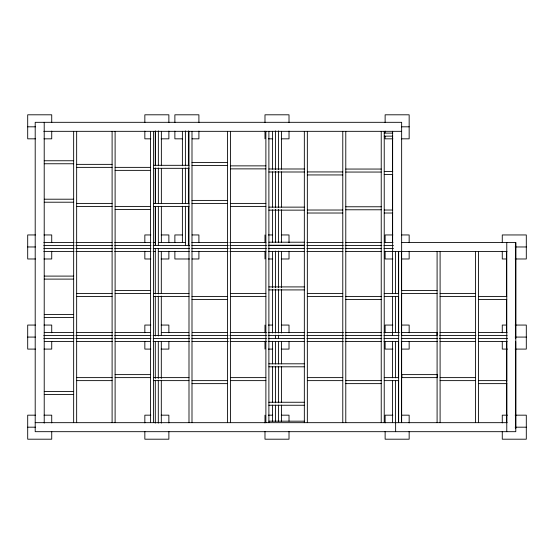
<?xml version="1.0" encoding="UTF-8"?>
<svg xmlns="http://www.w3.org/2000/svg" width="554" height="554" viewBox="0 0 554 554"><rect width="100%" height="100%" fill="white"/><g stroke="black" fill="none" stroke-linecap="round" stroke-linejoin="round"><path stroke-width="0.83" d="M27.7 126.818L35.421 126.818M401.435 126.818L409.157 126.818M43.808 131.326L401.65 131.326M384.227 133.126L392.71 133.126M384.227 136.132L392.71 136.132M35.421 138.832L27.7 138.832L27.7 114.803L51.73 114.803L51.73 122.531M44.008 138.832L51.73 138.832L51.73 131.111M150.847 138.832L144.843 138.832L144.843 131.111M161.145 138.832L168.873 138.832L168.873 131.111M182.598 138.832L174.877 138.832L174.877 131.111M192.037 138.832L198.907 138.832L198.907 131.111M268.42 138.832L272.707 138.832M281.293 138.832L289.015 138.832L289.015 131.111M392.855 138.832L385.127 138.832L385.127 136.256M401.435 138.832L409.157 138.832L409.157 114.803L385.127 114.803L385.127 122.531M44.265 160.757L73.654 160.757M191.996 162.578L227.438 162.578M44.265 163.762L73.654 163.762M76.66 164.365L112.102 164.365M153.548 165.314L188.997 165.314M191.996 165.584L227.438 165.584M230.443 165.868L265.885 165.868M76.66 167.37L112.102 167.37M115.107 167.37L150.549 167.37M153.548 168.319L188.997 168.319M230.443 168.873L265.885 168.873M268.891 168.991L304.333 168.991M345.786 169.053L381.228 169.053M115.107 170.369L150.549 170.369M384.227 171.574L392.71 171.574M268.891 171.996L304.333 171.996M307.338 171.934L342.781 171.934M345.786 172.052L381.228 172.052M384.227 174.579L392.71 174.579M307.338 174.939L342.781 174.939M44.265 199.205L73.654 199.205M191.996 200.409L227.438 200.409M44.265 202.21L73.654 202.21M76.66 203.408L112.102 203.408M153.548 203.457L188.997 203.457M191.996 203.408L227.438 203.408M230.443 203.408L265.885 203.408M76.66 206.413L112.102 206.413M115.107 206.413L150.549 206.413M153.548 206.462L188.997 206.462M230.443 206.413L265.885 206.413M345.786 206.774L381.228 206.774M268.891 207.134L304.333 207.134M115.107 209.419L150.549 209.419M345.786 209.779L381.228 209.779M307.338 210.021L342.781 210.021M384.227 210.021L392.71 210.021M268.891 210.139L304.333 210.139M307.338 213.02L342.781 213.02M384.227 213.02L392.71 213.02M35.421 234.951L27.7 234.951L27.7 258.981L35.421 258.981M44.008 234.951L51.73 234.951L51.73 242.673M150.847 234.951L144.843 234.951L144.843 242.673M161.145 234.951L168.873 234.951L168.873 242.673M182.598 234.951L174.877 234.951L174.877 242.673M192.037 234.951L198.907 234.951L198.907 242.673M268.42 234.951L272.707 234.951M281.293 234.951L289.015 234.951L289.015 242.673M392.855 234.951L385.127 234.951L385.127 242.673M401.435 234.951L409.157 234.951L409.157 242.673M268.891 242.216L304.333 242.216M43.808 242.458L74.056 242.458M75.787 242.458L112.081 242.458M114.678 242.458L150.972 242.458M153.042 242.458L155.293 242.458M158.354 242.458L185.389 242.458M191.843 242.458L228.068 242.458M229.792 242.458L266.01 242.458M306.861 242.458L343.03 242.458M345.613 242.458L381.782 242.458M384.365 242.458L392.98 242.458M401.588 242.458L515.788 242.458L515.788 431.684L35.2 431.684L35.2 122.316L401.65 122.316L401.65 422.633M268.891 245.221L304.333 245.221M43.808 245.464L74.056 245.464M75.787 245.464L112.545 245.464M114.678 245.464L150.972 245.464M153.174 245.464L189.475 245.464M191.843 245.464L228.373 245.464M229.792 245.464L266.398 245.464M268.129 245.464L304.43 245.464M306.861 245.464L343.328 245.464M345.059 245.464L381.782 245.464M383.95 245.464L393.458 245.464M27.7 246.966L35.421 246.966M515.144 246.966L526.3 246.966M43.808 248.469L74.056 248.469M75.787 248.469L112.545 248.469M114.678 248.469L150.972 248.469M153.174 248.469L189.475 248.469M191.892 248.469L228.373 248.469M229.785 248.469L266.398 248.469M268.129 248.469L304.43 248.469M306.84 248.469L343.328 248.469M345.059 248.469L381.692 248.469M383.95 248.469L393.458 248.469M43.808 251.468L74.056 251.468M75.787 251.468L112.081 251.468M114.678 251.468L150.972 251.468M153.042 251.468L155.293 251.468M158.299 251.468L189.302 251.468M191.892 251.468L228.068 251.468M229.785 251.468L265.962 251.468M268.545 251.468L304.333 251.468M306.84 251.468L342.974 251.468M345.558 251.468L381.692 251.468M384.227 251.468L507.007 251.468M44.008 258.981L51.73 258.981L51.73 251.253M150.847 258.981L144.843 258.981L144.843 251.253M161.145 258.981L168.873 258.981L168.873 251.253M189.468 258.981L174.877 258.981L174.877 251.253M192.037 258.981L198.907 258.981L198.907 251.253M268.42 258.981L272.707 258.981M281.293 258.981L289.015 258.981L289.015 251.253M392.855 258.981L385.127 258.981L385.127 251.253M401.435 258.981L409.157 258.981L409.157 251.253M506.564 258.981L502.27 258.981L502.27 251.253M515.144 258.981L526.3 258.981L526.3 234.951L502.27 234.951L502.27 242.673M44.265 276.1L73.654 276.1M44.265 279.105L73.654 279.105M268.891 286.91L304.333 286.91M268.891 289.915L304.333 289.915M115.107 290.518L150.549 290.518M401.65 290.518L437.092 290.518M76.66 293.523L112.102 293.523M115.107 293.523L150.549 293.523M153.548 293.523L188.997 293.523M230.443 293.523L265.885 293.523M307.338 293.523L342.781 293.523M384.227 293.523L398.645 293.523M401.65 293.523L437.092 293.523M440.098 293.523L475.54 293.523M76.66 296.522L112.102 296.522M153.548 296.522L188.997 296.522M191.996 296.522L227.438 296.522M230.443 296.522L265.885 296.522M307.338 296.522L342.781 296.522M345.786 296.522L381.228 296.522M384.227 296.522L398.645 296.522M440.098 296.522L475.54 296.522M478.545 296.522L506.792 296.522M191.996 299.527L227.438 299.527M345.786 299.527L381.228 299.527M478.545 299.527L506.792 299.527M44.265 314.547L73.654 314.547M44.265 317.546L73.654 317.546M35.421 325.06L27.7 325.06L27.7 349.089L35.421 349.089M44.008 325.06L51.73 325.06L51.73 332.781M150.847 325.06L144.843 325.06L144.843 332.781M161.145 325.06L168.873 325.06L168.873 332.781M268.42 325.06L272.707 325.06M281.293 325.06L289.015 325.06L289.015 332.781M392.855 325.06L385.127 325.06L385.127 332.781M401.435 325.06L409.157 325.06L409.157 332.781M506.564 325.06L502.27 325.06L502.27 332.781M515.144 325.06L526.3 325.06L526.3 349.089L515.144 349.089M44.223 332.566L73.613 332.566M76.21 332.566L112.517 332.566M115.107 332.566L150.563 332.566M161.304 332.566L188.866 332.566M192.314 332.566L227.639 332.566M230.222 332.566L266.405 332.566M268.129 332.566L304.707 332.566M307.29 332.566L343.473 332.566M345.197 332.566L381.381 332.566M383.964 332.566L399.469 332.566M401.193 332.566L437.369 332.566M439.952 332.566L475.27 332.566M478.711 332.566L507.139 332.566M43.808 335.572L74.056 335.572M75.787 335.572L112.517 335.572M114.678 335.572L150.972 335.572M153.042 335.572L189.302 335.572M191.892 335.572L228.068 335.572M229.785 335.572L266.405 335.572M268.129 335.572L304.707 335.572M306.868 335.572L343.473 335.572M345.197 335.572L381.803 335.572M383.964 335.572L399.039 335.572M439.682 335.572L475.997 335.572M478.594 335.572L507.125 335.572M27.7 337.074L35.421 337.074M515.144 337.074L526.3 337.074M43.808 338.577L74.056 338.577M75.787 338.577L112.545 338.577M114.678 338.577L150.972 338.577M153.174 338.577L189.475 338.577M191.892 338.577L228.373 338.577M229.785 338.577L266.398 338.577M268.129 338.577L304.43 338.577M306.868 338.577L343.328 338.577M345.059 338.577L381.803 338.577M383.95 338.577L398.645 338.577M401.241 338.577L437.535 338.577M439.267 338.577L475.561 338.577M478.157 338.577L507.54 338.577M44.265 341.576L73.654 341.576M76.244 341.576L112.545 341.576M115.142 341.576L150.577 341.576M153.042 341.576L189.475 341.576M191.996 341.576L228.373 341.576M230.097 341.576L266.398 341.576M268.129 341.576L304.43 341.576M307.027 341.576L343.328 341.576M345.059 341.576L381.36 341.576M383.95 341.576L398.645 341.576M401.228 341.576L437.404 341.576M439.987 341.576L475.304 341.576M478.545 341.576L507.173 341.576M44.008 349.089L51.73 349.089L51.73 341.361M150.847 349.089L144.843 349.089L144.843 341.361M161.145 349.089L168.873 349.089L168.873 341.361M268.42 349.089L272.707 349.089M281.293 349.089L289.015 349.089L289.015 341.361M392.855 349.089L385.127 349.089L385.127 341.361M401.435 349.089L409.157 349.089L409.157 341.361M507.422 349.089L502.27 349.089L502.27 341.361M268.891 363.805L304.333 363.805M268.891 366.81L304.333 366.81M115.107 374.615L150.549 374.615M76.66 377.62L112.102 377.62M115.107 377.62L150.549 377.62M153.548 377.62L188.997 377.62M230.443 377.62L265.885 377.62M307.338 377.62L342.781 377.62M384.227 377.62L398.645 377.62M440.098 377.62L475.54 377.62M76.66 380.626L112.102 380.626M153.548 380.626L188.997 380.626M191.996 380.626L227.438 380.626M230.443 380.626L265.885 380.626M307.338 380.626L342.781 380.626M345.786 380.626L381.228 380.626M384.227 380.626L398.645 380.626M440.098 380.626L475.54 380.626M478.545 380.626L506.792 380.626M191.996 383.631L227.438 383.631M345.786 383.631L381.228 383.631M478.545 383.631L506.792 383.631M44.265 391.436L73.654 391.436M44.265 394.441L73.654 394.441M268.891 402.252L304.333 402.252M268.891 405.251L304.333 405.251M35.421 415.168L27.7 415.168L27.7 439.197L51.73 439.197L51.73 431.469M44.008 415.168L51.73 415.168L51.73 422.889M150.847 415.168L144.843 415.168L144.843 422.889M161.145 415.168L168.873 415.168L168.873 422.889M268.42 415.168L272.707 415.168M281.293 415.168L289.015 415.168L289.015 421.172M392.855 415.168L385.127 415.168L385.127 422.889M401.435 415.168L409.157 415.168L409.157 422.889M507.422 415.168L502.27 415.168L502.27 422.889M515.144 415.168L526.3 415.168L526.3 439.197L502.27 439.197L502.27 431.469M268.891 421.172L304.333 421.172M35.2 422.674L507.139 422.674M27.7 427.182L35.421 427.182M515.144 427.182L526.3 427.182M515.726 242.458L515.726 338.577M515.726 341.576L515.726 428.685M506.778 242.458L506.778 431.684M506.716 341.576L506.716 381.263M506.716 382.987L506.716 422.674M506.598 251.468L506.598 296.335M506.598 299.783L506.598 332.566M478.545 251.509L478.545 422.633M475.54 251.509L475.54 422.633M440.098 251.509L440.098 422.633M437.092 251.509L437.092 422.633M437.03 332.566L437.03 335.572L401.588 335.572L401.588 332.566M409.157 431.469L409.157 439.197L385.127 439.197L385.127 431.469M401.47 251.468L401.47 290.296M401.47 293.745L401.47 332.566M401.47 341.576L401.47 374.359M401.47 377.814L401.47 422.674M398.645 251.502L398.645 422.633M398.464 251.468L398.464 293.745M398.464 296.335L398.464 332.566M398.464 341.576L398.464 377.814M398.464 380.404L398.464 422.674M395.632 422.674L395.646 431.684M395.466 251.468L395.466 293.745M395.466 296.335L395.466 332.566M395.466 341.576L395.466 377.814M395.466 380.404L395.466 422.674M392.641 131.326L392.641 251.468M392.509 131.326L392.509 133.05M392.509 135.633L392.509 171.816M392.509 174.399L392.509 210.582M392.509 213.165L392.509 242.458M392.578 332.566L392.578 335.572M392.461 251.468L392.461 293.745M392.461 296.335L392.461 332.566M392.461 341.576L392.461 377.814M392.461 380.404L392.461 422.674M385.127 131.111L385.127 132.828M384.227 131.367L384.227 422.633M381.228 131.367L381.228 422.633M345.786 131.367L345.786 422.633M342.781 131.367L342.781 422.633M307.338 131.367L307.338 422.633M304.333 131.367L304.333 422.674M289.015 122.531L289.015 114.803L264.985 114.803L264.985 122.531M289.015 431.469L289.015 439.197L264.985 439.197L264.985 431.469M281.494 131.326L281.494 169.233M281.494 171.816L281.494 207.134M281.494 209.724L281.494 242.458M281.446 251.468L281.446 287.512M281.446 289.23L281.446 332.996M281.446 341.576L281.446 363.888M281.446 366.464L281.446 402.509M281.446 405.085L281.446 421.386M278.503 130.903L278.503 169.662M278.503 171.387L278.503 207.563M278.503 209.287L278.496 242.458M278.44 251.038L278.44 287.512M278.44 289.23L278.44 332.996M278.44 335.142L278.44 338.577M278.44 341.576L278.44 363.999M278.44 366.464L278.44 402.806M278.44 405.085L278.44 421.386M275.497 130.903L275.497 169.662M275.497 171.387L275.497 207.563M275.497 209.287L275.497 242.458M275.435 251.038L275.435 287.512M275.435 289.23L275.435 332.996M275.435 335.142L275.435 338.577M275.435 341.576L275.435 363.999M275.435 366.464L275.435 402.806M275.435 405.085L275.435 421.386M272.492 131.326L272.492 169.233M272.492 171.816L272.492 207.134M272.492 209.724L272.492 242.458M272.436 251.468L272.436 287.512M272.436 289.23L272.436 332.996M272.436 341.576L272.436 363.888M272.436 366.464L272.436 402.509M272.436 405.085L272.436 421.386M268.891 131.367L268.891 422.674M265.885 131.367L265.885 422.633M264.985 131.111L264.985 138.832M264.985 234.951L264.985 242.673M264.985 251.253L264.985 258.981M264.985 325.06L264.985 332.781M264.985 341.361L264.985 349.089M264.985 415.168L264.985 422.889M230.443 131.367L230.443 422.633M227.438 131.367L227.438 422.633M198.907 122.531L198.907 114.803L174.877 114.803L174.877 122.531M191.996 131.367L191.996 422.633M188.997 131.367L188.997 422.633M188.395 130.903L188.395 165.785M188.395 167.945L188.395 203.692M188.395 206.275L188.395 245.464M185.389 130.903L185.389 165.785M185.389 167.945L185.389 203.692M185.389 206.275L185.389 245.464M182.384 131.326L182.384 165.785M182.384 168.368L182.384 203.692M182.384 206.275L182.384 242.458M168.873 122.531L168.873 114.803L144.843 114.803L144.843 122.531M168.873 431.469L168.873 439.197L144.843 439.197L144.843 431.469M161.359 131.326L161.359 165.785M161.359 168.368L161.359 203.692M161.359 206.275L161.359 242.458M161.304 251.468L161.304 293.523M161.304 296.092L161.304 335.572M161.304 341.576L161.304 378.479M161.304 380.196L161.304 423.104M158.354 130.903L158.354 165.785M158.354 167.945L158.354 203.692M158.354 206.275L158.354 245.464M158.299 248.469L158.299 293.952M158.299 296.092L158.299 336.001M158.299 341.576L158.299 378.479M158.299 380.196L158.299 423.104M155.355 130.903L155.355 165.355M155.355 167.945L155.355 203.256M155.355 206.704L155.355 245.464M155.293 131.326L155.293 165.785M155.293 168.368L155.293 203.692M155.293 206.275L155.293 245.464M155.293 248.469L155.293 293.952M155.293 296.092L155.293 336.001M155.293 341.576L155.293 378.479M155.293 380.196L155.293 423.104M153.548 131.367L153.548 422.633M150.549 131.367L150.549 422.633M115.107 131.367L115.107 422.633M112.102 131.367L112.102 422.633M76.66 131.367L76.66 422.633M73.654 131.367L73.654 422.633M44.209 122.316L44.223 423.104M437.328 374.615L401.885 374.615L401.885 377.62L437.328 377.62L437.328 374.615"/></g></svg>
